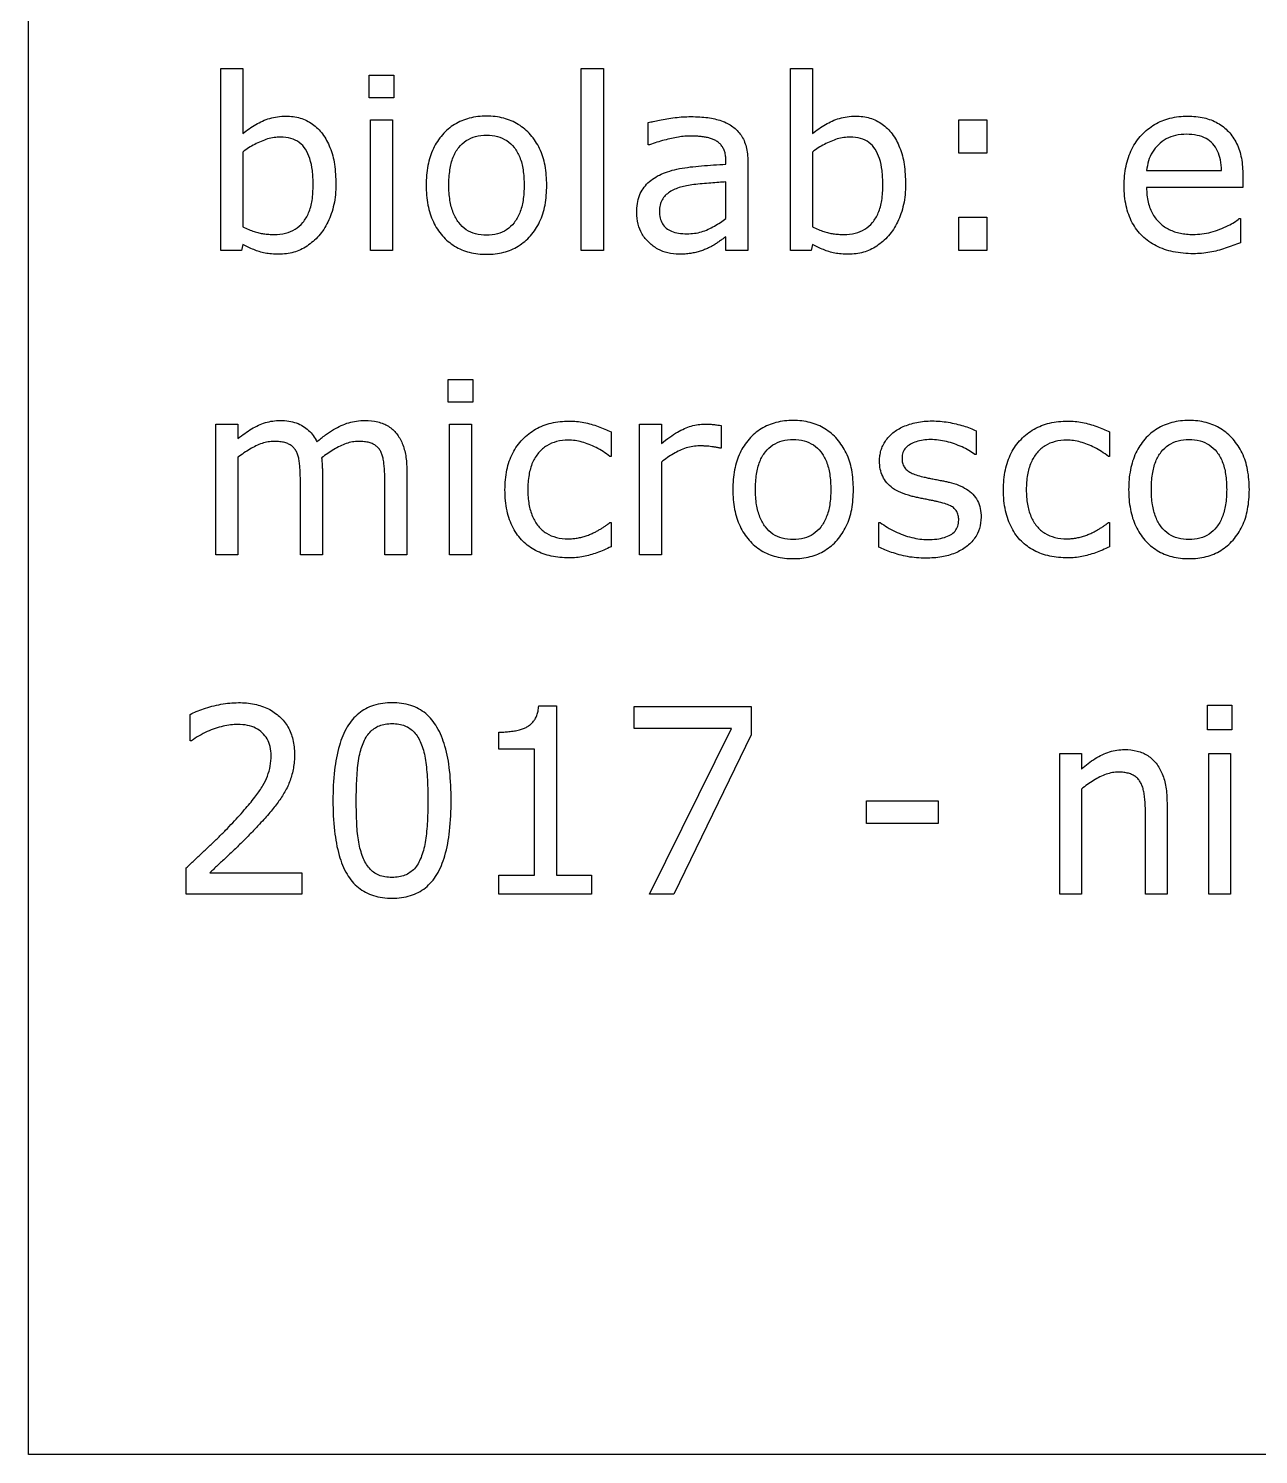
# Model space of a CAD drawing. Extents: x -287 to -95, y -20 to 315.
# Drawn here: x -225.06 to -209.97, y -19.83 to -2.33 of the extents above; entities that cross this region are included whole.
import ezdxf

# ---------------------------------------------------------------- set-up
doc = ezdxf.new("R2010")
doc.units = 0
doc.layers.add('Capa_1', color=7, linetype='CONTINUOUS')

msp = doc.modelspace()

# ---------------------------------------------------------------- linework, layer by layer
at = {"layer": 'Capa_1', "color": 7}
for p, q in [((-225.057222, -19.825992), (-225.057222, 120.174008)), ((-222.698452, -5.052053), (-222.698452, -2.81485)), ((-222.698452, -2.81485), (-222.42835, -2.81485)), ((-222.42835, -2.81485), (-222.42835, -3.614263)), ((-220.879577, -3.177173), (-220.879577, -2.896804)), ((-220.879577, -2.896804), (-220.574994, -2.896804)), ((-220.574994, -2.896804), (-220.574994, -3.177173)), ((-218.276256, -5.052053), (-218.276256, -2.81485)), ((-218.276256, -2.81485), (-218.006155, -2.81485)), ((-218.006155, -2.81485), (-218.006155, -5.052053)), ((-215.71029, -5.052053), (-215.71029, -2.81485)), ((-215.71029, -2.81485), (-215.440189, -2.81485)), ((-215.440189, -2.81485), (-215.440189, -3.614263)), ((-220.574994, -3.177173), (-220.879577, -3.177173)), ((-220.574994, -3.177173), (-220.574994, -3.177173)), ((-220.862336, -5.052053), (-220.862336, -3.44604)), ((-220.862336, -3.44604), (-220.592234, -3.44604)), ((-220.592234, -3.44604), (-220.592234, -5.052053)), ((-217.454459, -3.755184), (-217.454459, -3.480563)), ((-213.645737, -3.855811), (-213.645737, -3.44604)), ((-213.645737, -3.44604), (-213.302363, -3.44604)), ((-213.302363, -3.44604), (-213.302363, -3.855811)), ((-222.428351, -3.841441), (-222.428351, -4.761628)), ((-217.440091, -3.755184), (-217.454459, -3.755184)), ((-215.440189, -3.841441), (-215.440189, -4.761628)), ((-216.501919, -3.990967), (-216.501919, -3.949273)), ((-216.233254, -3.962215), (-216.233254, -5.052062)), ((-213.302363, -3.855811), (-213.645737, -3.855811)), ((-213.302363, -3.855811), (-213.302363, -3.855811)), ((-211.34269, -4.070042), (-210.423195, -4.070042)), ((-210.423195, -4.070042), (-210.423195, -4.070042)), ((-210.160276, -4.130429), (-210.160276, -4.277085)), ((-221.564888, -4.244024), (-221.564888, -4.244024)), ((-221.286165, -4.236825), (-221.286166, -4.236825)), ((-218.977371, -4.249766), (-218.977371, -4.249766)), ((-218.69865, -4.249766), (-218.69865, -4.249766)), ((-216.501919, -4.656661), (-216.501919, -4.209506)), ((-214.576726, -4.244024), (-214.576726, -4.244024)), ((-214.298003, -4.236825), (-214.298004, -4.236825)), ((-210.160277, -4.277085), (-211.34269, -4.277085)), ((-210.160276, -4.277085), (-210.160277, -4.277085)), ((-216.501919, -4.656664), (-216.501919, -4.656661)), ((-213.645737, -5.052053), (-213.645737, -4.642282)), ((-213.645737, -4.642282), (-213.302363, -4.642282)), ((-213.302363, -4.642282), (-213.302363, -5.052053)), ((-210.206252, -4.659535), (-210.191883, -4.659535)), ((-210.191883, -4.659535), (-210.191883, -4.954283)), ((-216.501919, -5.052053), (-216.501919, -4.880956)), ((-222.445591, -5.052053), (-222.698452, -5.052053)), ((-222.428351, -4.977287), (-222.445591, -5.052053)), ((-220.592234, -5.052053), (-220.862336, -5.052053)), ((-220.592234, -5.052053), (-220.592234, -5.052053)), ((-218.006155, -5.052053), (-218.276256, -5.052053)), ((-218.006155, -5.052053), (-218.006155, -5.052053)), ((-216.233254, -5.052053), (-216.501919, -5.052053)), ((-216.233254, -5.052062), (-216.233254, -5.052053)), ((-215.457429, -5.052053), (-215.71029, -5.052053)), ((-215.440189, -4.977287), (-215.457429, -5.052053)), ((-213.302363, -5.052053), (-213.645737, -5.052053)), ((-213.302363, -5.052053), (-213.302363, -5.052053)), ((-219.911001, -6.912164), (-219.911001, -6.631795)), ((-219.911001, -6.631795), (-219.606418, -6.631795)), ((-219.606418, -6.631795), (-219.606418, -6.912164)), ((-219.606418, -6.912164), (-219.911001, -6.912164)), ((-219.606418, -6.912164), (-219.606418, -6.912164)), ((-222.758565, -8.787044), (-222.758565, -7.181031)), ((-222.758565, -7.181031), (-222.488463, -7.181031)), ((-222.488463, -7.181031), (-222.488463, -7.359316)), ((-219.89376, -8.787044), (-219.89376, -7.181031)), ((-219.89376, -7.181031), (-219.623659, -7.181031)), ((-219.623659, -7.181031), (-219.623659, -8.787044)), ((-217.9111, -7.277364), (-217.9111, -7.57786)), ((-217.563416, -8.787033), (-217.563416, -7.18102)), ((-217.563416, -7.18102), (-217.293315, -7.18102)), ((-217.293315, -7.18102), (-217.293315, -7.418255)), ((-216.562029, -7.19827), (-216.562029, -7.475765)), ((-213.434307, -7.262985), (-213.434307, -7.551982)), ((-211.796458, -7.277364), (-211.796458, -7.57786)), ((-216.562028, -7.475779), (-216.576396, -7.475779)), ((-216.562029, -7.475765), (-216.562028, -7.475779)), ((-222.488463, -7.587925), (-222.488463, -8.787044)), ((-217.9111, -7.57786), (-217.925468, -7.57786)), ((-217.293315, -7.646864), (-217.293315, -8.787033)), ((-213.434307, -7.551982), (-213.448675, -7.551982)), ((-211.796458, -7.57786), (-211.810826, -7.57786)), ((-221.722696, -8.787044), (-221.722696, -7.872608)), ((-221.452594, -7.759022), (-221.452594, -8.787044)), ((-220.686825, -8.787044), (-220.686825, -7.872608)), ((-220.416726, -7.744646), (-220.416726, -8.787044)), ((-215.21583, -7.984755), (-215.21583, -7.984755)), ((-214.937108, -7.984755), (-214.937108, -7.984755)), ((-210.359747, -7.984755), (-210.359747, -7.984755)), ((-210.081025, -7.984755), (-210.081025, -7.984755)), ((-217.925468, -8.388772), (-217.9111, -8.388772)), ((-217.9111, -8.388772), (-217.9111, -8.686394)), ((-214.625341, -8.690711), (-214.625341, -8.387338)), ((-214.625341, -8.387338), (-214.610973, -8.387338)), ((-213.371093, -8.324074), (-213.371093, -8.324074)), ((-211.810826, -8.388772), (-211.796458, -8.388772)), ((-211.796458, -8.388772), (-211.796458, -8.686394)), ((-217.9111, -8.686394), (-217.9111, -8.686397)), ((-211.796458, -8.686394), (-211.796458, -8.686397)), ((-222.488463, -8.787044), (-222.758565, -8.787044)), ((-221.452594, -8.787044), (-221.722696, -8.787044)), ((-220.416723, -8.787044), (-220.686825, -8.787044)), ((-220.416726, -8.787044), (-220.416723, -8.787044)), ((-219.623659, -8.787044), (-219.89376, -8.787044)), ((-219.623659, -8.787044), (-219.623659, -8.787044)), ((-217.293315, -8.787033), (-217.563416, -8.787033)), ((-218.799289, -10.639348), (-218.581023, -10.639348)), ((-218.581023, -10.639348), (-218.581023, -12.716352)), ((-217.626285, -10.917931), (-217.626285, -10.647082)), ((-217.626285, -10.647082), (-216.191363, -10.647082)), ((-216.191363, -10.647082), (-216.191363, -10.992219)), ((-210.595306, -10.933405), (-210.595306, -10.631605)), ((-210.595306, -10.631605), (-210.296774, -10.631605)), ((-210.296774, -10.631605), (-210.296774, -10.933405)), ((-223.073077, -11.068054), (-223.073077, -10.74304)), ((-219.287923, -11.171752), (-219.287923, -10.961264)), ((-216.432159, -10.917931), (-217.626285, -10.917931)), ((-217.441815, -12.951598), (-216.432159, -10.917931)), ((-216.191363, -10.992219), (-217.140468, -12.951598)), ((-216.191363, -10.992219), (-216.191363, -10.992219)), ((-210.296774, -10.933405), (-210.595306, -10.933405)), ((-210.296774, -10.933405), (-210.296774, -10.933405)), ((-223.058995, -11.068054), (-223.073077, -11.068054)), ((-218.851391, -11.171752), (-219.287923, -11.171752)), ((-218.851391, -12.716349), (-218.851391, -11.171752)), ((-212.406209, -12.951598), (-212.406209, -11.222826)), ((-212.406209, -11.222826), (-212.141474, -11.222826)), ((-212.141474, -11.222826), (-212.141474, -11.414738)), ((-210.578408, -12.951598), (-210.578408, -11.222826)), ((-210.578408, -11.222826), (-210.313672, -11.222826)), ((-210.313672, -11.222826), (-210.313672, -12.951598)), ((-212.141474, -11.660822), (-212.141474, -12.951598)), ((-219.872313, -11.798566), (-219.872313, -11.798566)), ((-214.777563, -12.083342), (-214.777563, -11.803208)), ((-214.777563, -11.803208), (-213.898866, -11.803208)), ((-213.898866, -11.803208), (-213.898866, -12.083342)), ((-211.090981, -11.829521), (-211.090981, -12.951598)), ((-211.355716, -12.951598), (-211.355716, -11.967265)), ((-213.898866, -12.083342), (-214.777563, -12.083342)), ((-213.898866, -12.083342), (-213.898866, -12.083342)), ((-220.24266, -12.501219), (-220.24266, -12.501219)), ((-223.125179, -12.951598), (-223.125179, -12.628128)), ((-222.833689, -12.686942), (-221.705747, -12.686942)), ((-221.705747, -12.686942), (-221.705747, -12.951598)), ((-219.287923, -12.951598), (-219.287923, -12.716349)), ((-219.287923, -12.716349), (-218.851391, -12.716349)), ((-218.581023, -12.716352), (-218.15294, -12.716352)), ((-218.15294, -12.716352), (-218.15294, -12.951601)), ((-221.705746, -12.951598), (-223.125179, -12.951598)), ((-221.705747, -12.951598), (-221.705746, -12.951598)), ((-218.15294, -12.951598), (-219.287923, -12.951598)), ((-218.15294, -12.951601), (-218.15294, -12.951598)), ((-217.140468, -12.951598), (-217.441815, -12.951598)), ((-212.141474, -12.951598), (-212.406209, -12.951598)), ((-211.09098, -12.951598), (-211.355716, -12.951598)), ((-211.090981, -12.951598), (-211.09098, -12.951598)), ((-210.313672, -12.951598), (-210.578408, -12.951598)), ((-210.313672, -12.951598), (-210.313672, -12.951598)), ((-95.057217, -19.825992), (-225.057222, -19.825992))]:
    msp.add_line(p, q, dxfattribs=at)
for points, knots in [([(-222.42835, -3.614263), (-222.402937, -3.594297), (-222.352568, -3.554725), (-222.271518, -3.50411), (-222.187515, -3.460171), (-222.098057, -3.425398), (-222.000992, -3.40568), (-221.874806, -3.397552), (-221.724565, -3.415302), (-221.566475, -3.491916), (-221.440997, -3.619579), (-221.349073, -3.790007), (-221.294615, -4.001388), (-221.289115, -4.154632), (-221.286165, -4.236825)], [0, 0, 0, 0, 0.096893, 0.192046, 0.286161, 0.381046, 0.478919, 0.581943, 0.759844, 0.926075, 1.09862, 1.288015, 1.500867, 1.747094, 1.747094, 1.747094, 1.747094]), ([(-218.69865, -4.249766), (-218.702319, -4.331397), (-218.70925, -4.485583), (-218.777517, -4.699542), (-218.890743, -4.873746), (-219.043452, -5.004395), (-219.231771, -5.082366), (-219.439088, -5.104038), (-219.646691, -5.082408), (-219.836027, -5.004559), (-219.9892, -4.874062), (-220.101961, -4.699344), (-220.167897, -4.485532), (-220.186257, -4.249762), (-220.167885, -4.014015), (-220.102003, -3.800144), (-219.988961, -3.625475), (-219.836211, -3.494182), (-219.646768, -3.415798), (-219.439088, -3.394), (-219.231693, -3.415839), (-219.043269, -3.494348), (-218.890983, -3.625791), (-218.777475, -3.799947), (-218.709262, -4.013962), (-218.702323, -4.16814), (-218.69865, -4.249766)], [0, 0, 0, 0, 0.24433, 0.461501, 0.664788, 0.860251, 1.055151, 1.266583, 1.479599, 1.675383, 1.87109, 2.073939, 2.290963, 2.535278, 2.779594, 2.996618, 3.199466, 3.39569, 3.59166, 3.804695, 4.016146, 4.211233, 4.407214, 4.6105, 4.827671, 5.072002, 5.072002, 5.072002, 5.072002]), ([(-217.454459, -3.480563), (-217.434327, -3.475457), (-217.389064, -3.463977), (-217.312757, -3.44872), (-217.22387, -3.432166), (-217.127545, -3.417803), (-217.029198, -3.409175), (-216.927877, -3.406243), (-216.826518, -3.409121), (-216.728018, -3.418285), (-216.638706, -3.434311), (-216.557212, -3.456341), (-216.48362, -3.48822), (-216.41825, -3.528664), (-216.361523, -3.577622), (-216.314969, -3.635646), (-216.277894, -3.702562), (-216.251572, -3.77964), (-216.235857, -3.867378), (-216.234152, -3.929502), (-216.233254, -3.962215)], [0, 0, 0, 0, 0.062299, 0.14007, 0.23338, 0.333551, 0.432104, 0.529364, 0.637484, 0.736126, 0.825838, 0.909432, 0.988801, 1.065536, 1.13922, 1.212475, 1.287547, 1.36757, 1.455744, 1.553814, 1.553814, 1.553814, 1.553814]), ([(-215.440189, -3.614263), (-215.414776, -3.594297), (-215.364406, -3.554725), (-215.283356, -3.50411), (-215.199353, -3.460171), (-215.109896, -3.425398), (-215.01283, -3.40568), (-214.886644, -3.397552), (-214.736403, -3.415302), (-214.578313, -3.491916), (-214.452835, -3.619579), (-214.360911, -3.790007), (-214.306453, -4.001388), (-214.300953, -4.154632), (-214.298003, -4.236825)], [0, 0, 0, 0, 0.096893, 0.192046, 0.286161, 0.381046, 0.478919, 0.581943, 0.759844, 0.926075, 1.09862, 1.288015, 1.500867, 1.747094, 1.747094, 1.747094, 1.747094]), ([(-210.191883, -4.954283), (-210.222315, -4.966666), (-210.283103, -4.991401), (-210.376232, -5.023192), (-210.470474, -5.051772), (-210.567276, -5.073865), (-210.667345, -5.086684), (-210.817738, -5.092573), (-211.008773, -5.076483), (-211.224825, -5.00496), (-211.400471, -4.881793), (-211.529157, -4.710561), (-211.603828, -4.496306), (-211.62406, -4.258667), (-211.604055, -4.020501), (-211.532813, -3.804098), (-211.411505, -3.627539), (-211.249761, -3.495496), (-211.052586, -3.416088), (-210.843355, -3.39472), (-210.642954, -3.412788), (-210.468296, -3.476197), (-210.329283, -3.586287), (-210.22892, -3.73618), (-210.169364, -3.922851), (-210.163437, -4.058235), (-210.160276, -4.130429)], [0, 0, 0, 0, 0.098546, 0.196846, 0.295092, 0.393893, 0.494342, 0.597238, 0.845193, 1.065119, 1.272196, 1.478799, 1.697105, 1.943749, 2.189487, 2.409841, 2.619261, 2.823508, 3.027364, 3.24757, 3.448542, 3.626804, 3.796884, 3.97138, 4.16051, 4.376594, 4.376594, 4.376594, 4.376594]), ([(-221.564888, -4.244024), (-221.566519, -4.185117), (-221.569525, -4.076615), (-221.600233, -3.928546), (-221.651809, -3.808878), (-221.731373, -3.718851), (-221.841218, -3.667457), (-221.949196, -3.65583), (-222.045591, -3.662801), (-222.125867, -3.680355), (-222.20522, -3.709689), (-222.28323, -3.746377), (-222.358499, -3.789846), (-222.405029, -3.824215), (-222.428351, -3.841441)], [0, 0, 0, 0, 0.176525, 0.325142, 0.450929, 0.56362, 0.677152, 0.806094, 0.885163, 0.966512, 1.051651, 1.13843, 1.224937, 1.311862, 1.311862, 1.311862, 1.311862]), ([(-218.977371, -4.249766), (-218.979488, -4.186159), (-218.983376, -4.069287), (-219.022663, -3.910183), (-219.091553, -3.785627), (-219.187274, -3.696466), (-219.306498, -3.643797), (-219.439087, -3.629487), (-219.571963, -3.643754), (-219.692198, -3.696286), (-219.788472, -3.785328), (-219.856576, -3.910393), (-219.894426, -4.069323), (-219.904882, -4.248109), (-219.894267, -4.426541), (-219.855272, -4.58379), (-219.787177, -4.709387), (-219.691346, -4.800368), (-219.571468, -4.854091), (-219.439091, -4.8687), (-219.307082, -4.854143), (-219.188297, -4.800863), (-219.092769, -4.710576), (-219.023791, -4.585654), (-218.983528, -4.427681), (-218.979533, -4.31222), (-218.977371, -4.249766)], [0, 0, 0, 0, 0.190592, 0.350194, 0.486775, 0.61177, 0.735684, 0.870842, 1.007583, 1.132372, 1.257602, 1.393788, 1.553268, 1.743849, 1.929501, 2.087712, 2.226097, 2.352297, 2.477043, 2.613033, 2.747419, 2.871094, 2.996515, 3.134879, 3.293677, 3.480774, 3.480774, 3.480774, 3.480774]), ([(-216.501919, -3.949273), (-216.502547, -3.929942), (-216.503739, -3.893271), (-216.51465, -3.841594), (-216.533335, -3.79711), (-216.557947, -3.758705), (-216.589225, -3.726477), (-216.626368, -3.700886), (-216.66832, -3.680988), (-216.714719, -3.666144), (-216.765657, -3.656615), (-216.819687, -3.650581), (-216.875776, -3.646755), (-216.938272, -3.645205), (-217.008583, -3.648246), (-217.087789, -3.658088), (-217.171636, -3.674416), (-217.259402, -3.695202), (-217.349601, -3.722042), (-217.409552, -3.743999), (-217.440091, -3.755184)], [0, 0, 0, 0, 0.057948, 0.10993, 0.157397, 0.201964, 0.246009, 0.29119, 0.336535, 0.384851, 0.436916, 0.491725, 0.547887, 0.605529, 0.67919, 0.758788, 0.844733, 0.93534, 1.029289, 1.126842, 1.126842, 1.126842, 1.126842]), ([(-214.576726, -4.244024), (-214.578357, -4.185117), (-214.581363, -4.076615), (-214.612072, -3.928546), (-214.663647, -3.808878), (-214.743212, -3.718851), (-214.853056, -3.667457), (-214.961034, -3.65583), (-215.05743, -3.662801), (-215.137705, -3.680355), (-215.217059, -3.709689), (-215.295069, -3.746377), (-215.370337, -3.789846), (-215.416868, -3.824215), (-215.440189, -3.841441)], [0, 0, 0, 0, 0.176525, 0.325142, 0.450929, 0.56362, 0.677152, 0.806095, 0.885164, 0.966512, 1.051652, 1.13843, 1.224937, 1.311862, 1.311862, 1.311862, 1.311862]), ([(-210.423195, -4.070042), (-210.425379, -4.026032), (-210.429477, -3.94345), (-210.465852, -3.829737), (-210.52623, -3.737396), (-210.612883, -3.669091), (-210.725127, -3.631005), (-210.852529, -3.620473), (-210.983175, -3.632209), (-211.10344, -3.675244), (-211.200917, -3.748171), (-211.274068, -3.841744), (-211.325066, -3.950644), (-211.336725, -4.029629), (-211.34269, -4.070042)], [0, 0, 0, 0, 0.131764, 0.247243, 0.353601, 0.458219, 0.571851, 0.703866, 0.839505, 0.96255, 1.081959, 1.199512, 1.315952, 1.437949, 1.437949, 1.437949, 1.437949]), ([(-216.501919, -4.880956), (-216.510869, -4.887119), (-216.530766, -4.900818), (-216.563339, -4.923817), (-216.599721, -4.950363), (-216.638524, -4.976764), (-216.677811, -4.999974), (-216.719893, -5.020384), (-216.765372, -5.040894), (-216.817345, -5.058878), (-216.873975, -5.074582), (-216.936097, -5.087884), (-217.004918, -5.094989), (-217.098966, -5.098679), (-217.214576, -5.087232), (-217.34166, -5.037524), (-217.44958, -4.956913), (-217.535016, -4.85222), (-217.587014, -4.724673), (-217.600291, -4.595), (-217.591829, -4.47606), (-217.566828, -4.375374), (-217.522271, -4.289563), (-217.46035, -4.218339), (-217.384244, -4.158115), (-217.293128, -4.109535), (-217.18818, -4.071824), (-217.070194, -4.04267), (-216.940089, -4.024015), (-216.800559, -4.010903), (-216.653523, -3.999104), (-216.553176, -3.993718), (-216.501919, -3.990967)], [0, 0, 0, 0, 0.0326, 0.072471, 0.119616, 0.16771, 0.213222, 0.256349, 0.307964, 0.362798, 0.421129, 0.484217, 0.553128, 0.62836, 0.766572, 0.898206, 1.032465, 1.166529, 1.298682, 1.439469, 1.553699, 1.655295, 1.748459, 1.84089, 1.936353, 2.038088, 2.149213, 2.270131, 2.402073, 2.543094, 2.690567, 2.844555, 2.844555, 2.844555, 2.844555]), ([(-221.286166, -4.236825), (-221.287323, -4.280136), (-221.289568, -4.364227), (-221.308907, -4.485923), (-221.341017, -4.597785), (-221.382554, -4.699745), (-221.433398, -4.790806), (-221.494131, -4.871088), (-221.56369, -4.939362), (-221.638804, -4.997155), (-221.718642, -5.042678), (-221.804152, -5.073992), (-221.894667, -5.092831), (-221.986086, -5.098153), (-222.073645, -5.094354), (-222.153692, -5.08393), (-222.226743, -5.064749), (-222.295554, -5.040466), (-222.362874, -5.011854), (-222.406369, -4.988892), (-222.428351, -4.977287)], [0, 0, 0, 0, 0.129878, 0.252162, 0.368458, 0.478335, 0.581753, 0.680457, 0.779263, 0.873253, 0.964115, 1.053825, 1.14531, 1.240496, 1.327734, 1.407993, 1.48214, 1.553836, 1.626789, 1.701335, 1.701335, 1.701335, 1.701335]), ([(-222.428351, -4.761628), (-222.404141, -4.772223), (-222.358598, -4.792156), (-222.292905, -4.816242), (-222.232309, -4.834392), (-222.172347, -4.84575), (-222.109391, -4.852241), (-222.019396, -4.855475), (-221.90744, -4.844828), (-221.784805, -4.794516), (-221.684505, -4.708667), (-221.612303, -4.585148), (-221.57112, -4.425581), (-221.567087, -4.308082), (-221.564888, -4.244024)], [0, 0, 0, 0, 0.079263, 0.149112, 0.20979, 0.268806, 0.3319, 0.399463, 0.53898, 0.665646, 0.790907, 0.928006, 1.088106, 1.280018, 1.280018, 1.280018, 1.280018]), ([(-216.501919, -4.209506), (-216.53103, -4.211307), (-216.592573, -4.215115), (-216.689781, -4.222501), (-216.792455, -4.230598), (-216.892219, -4.240616), (-216.980526, -4.254261), (-217.059129, -4.271484), (-217.129654, -4.296386), (-217.193378, -4.331158), (-217.247297, -4.373803), (-217.289673, -4.427167), (-217.313609, -4.493984), (-217.320419, -4.570511), (-217.31309, -4.649467), (-217.285115, -4.722606), (-217.236365, -4.780389), (-217.166812, -4.81929), (-217.079477, -4.841147), (-216.984395, -4.847031), (-216.889209, -4.841257), (-216.801493, -4.823123), (-216.719603, -4.792132), (-216.643608, -4.751374), (-216.570274, -4.707251), (-216.524655, -4.67349), (-216.501919, -4.656664)], [0, 0, 0, 0, 0.087499, 0.184982, 0.292457, 0.396485, 0.485693, 0.560395, 0.637609, 0.70921, 0.777217, 0.842703, 0.910794, 0.986779, 1.071795, 1.146634, 1.218124, 1.293839, 1.381671, 1.486194, 1.578503, 1.667077, 1.753815, 1.84015, 1.925505, 2.010314, 2.010314, 2.010314, 2.010314]), ([(-214.298004, -4.236825), (-214.299161, -4.280136), (-214.301406, -4.364227), (-214.320745, -4.485923), (-214.352855, -4.597785), (-214.394392, -4.699745), (-214.445236, -4.790806), (-214.505969, -4.871088), (-214.575528, -4.939362), (-214.650642, -4.997155), (-214.73048, -5.042678), (-214.81599, -5.073992), (-214.906505, -5.092831), (-214.997924, -5.098153), (-215.085484, -5.094354), (-215.165531, -5.08393), (-215.238581, -5.064749), (-215.307392, -5.040466), (-215.374712, -5.011854), (-215.418207, -4.988892), (-215.440189, -4.977287)], [0, 0, 0, 0, 0.129878, 0.252162, 0.368458, 0.478335, 0.581753, 0.680457, 0.779263, 0.873253, 0.964115, 1.053825, 1.14531, 1.240496, 1.327734, 1.407993, 1.48214, 1.553836, 1.626789, 1.701335, 1.701335, 1.701335, 1.701335]), ([(-215.440189, -4.761628), (-215.41598, -4.772223), (-215.370436, -4.792156), (-215.304743, -4.816242), (-215.244147, -4.834392), (-215.184185, -4.84575), (-215.121229, -4.852241), (-215.031235, -4.855475), (-214.919278, -4.844828), (-214.796643, -4.794516), (-214.696343, -4.708667), (-214.624141, -4.585148), (-214.582958, -4.425581), (-214.578925, -4.308082), (-214.576726, -4.244024)], [0, 0, 0, 0, 0.079263, 0.149112, 0.20979, 0.268806, 0.3319, 0.399463, 0.53898, 0.665646, 0.790907, 0.928006, 1.088106, 1.280018, 1.280018, 1.280018, 1.280018]), ([(-211.34269, -4.277085), (-211.341821, -4.308673), (-211.340149, -4.369458), (-211.32516, -4.456505), (-211.300697, -4.534899), (-211.266903, -4.604171), (-211.22607, -4.664995), (-211.177767, -4.716194), (-211.12396, -4.759286), (-211.064384, -4.794029), (-210.998725, -4.820992), (-210.927474, -4.839838), (-210.851355, -4.851266), (-210.762527, -4.855354), (-210.661928, -4.848733), (-210.551415, -4.826848), (-210.444534, -4.79133), (-210.34844, -4.748864), (-210.267619, -4.707506), (-210.225092, -4.674262), (-210.206252, -4.659535)], [0, 0, 0, 0, 0.094704, 0.182239, 0.264032, 0.340256, 0.412686, 0.482961, 0.550567, 0.618835, 0.689131, 0.762864, 0.8394, 0.919629, 1.029214, 1.140984, 1.256697, 1.366233, 1.456258, 1.52786, 1.52786, 1.52786, 1.52786]), ([(-222.488463, -7.359316), (-222.460777, -7.33721), (-222.407016, -7.294286), (-222.322733, -7.239694), (-222.238683, -7.19392), (-222.151795, -7.160455), (-222.061217, -7.14066), (-221.964851, -7.134228), (-221.867237, -7.14094), (-221.773004, -7.163513), (-221.690323, -7.202546), (-221.619606, -7.254866), (-221.560564, -7.319604), (-221.533699, -7.370814), (-221.52012, -7.396699)], [0, 0, 0, 0, 0.106227, 0.206271, 0.300837, 0.392902, 0.484587, 0.577885, 0.681771, 0.777019, 0.866864, 0.954082, 1.039586, 1.126976, 1.126976, 1.126976, 1.126976]), ([(-221.52012, -7.396699), (-221.485241, -7.368306), (-221.41944, -7.31474), (-221.319572, -7.24801), (-221.224317, -7.197274), (-221.12985, -7.161526), (-221.032485, -7.140827), (-220.912194, -7.133123), (-220.7773, -7.145728), (-220.639449, -7.199385), (-220.536061, -7.294842), (-220.465354, -7.42057), (-220.42319, -7.574012), (-220.418979, -7.685191), (-220.416726, -7.744646)], [0, 0, 0, 0, 0.134869, 0.254438, 0.359704, 0.458009, 0.556449, 0.657094, 0.818839, 0.959284, 1.092579, 1.232155, 1.38705, 1.565093, 1.565093, 1.565093, 1.565093]), ([(-217.9111, -8.686397), (-217.940493, -8.700031), (-217.997728, -8.726581), (-218.083647, -8.760021), (-218.16711, -8.787895), (-218.250833, -8.808626), (-218.337013, -8.820457), (-218.433276, -8.824504), (-218.536617, -8.819527), (-218.643595, -8.802823), (-218.744179, -8.775359), (-218.836778, -8.734975), (-218.920679, -8.682813), (-218.995113, -8.618603), (-219.060512, -8.542958), (-219.114799, -8.454461), (-219.158493, -8.354255), (-219.190348, -8.242014), (-219.20898, -8.117891), (-219.216419, -7.949653), (-219.199824, -7.749462), (-219.128153, -7.535106), (-219.005413, -7.361928), (-218.841683, -7.234153), (-218.642995, -7.157816), (-218.46912, -7.140373), (-218.334164, -7.146481), (-218.243667, -7.159409), (-218.15518, -7.181402), (-218.069689, -7.209161), (-217.987898, -7.240372), (-217.936379, -7.265188), (-217.9111, -7.277364)], [0, 0, 0, 0, 0.097183, 0.189238, 0.276426, 0.361028, 0.447585, 0.53691, 0.649751, 0.757383, 0.861151, 0.961673, 1.059363, 1.156409, 1.255493, 1.358143, 1.466647, 1.582483, 1.707134, 1.842277, 2.087235, 2.30548, 2.512088, 2.71485, 2.919593, 3.142245, 3.233658, 3.324617, 3.415957, 3.506834, 3.594177, 3.678322, 3.678322, 3.678322, 3.678322]), ([(-214.937108, -7.984755), (-214.940777, -8.066385), (-214.947708, -8.220572), (-215.015975, -8.434531), (-215.129203, -8.608734), (-215.28191, -8.739384), (-215.470229, -8.817357), (-215.677546, -8.839029), (-215.885149, -8.817398), (-216.074486, -8.739548), (-216.227657, -8.60905), (-216.34042, -8.434334), (-216.406356, -8.220521), (-216.424716, -7.984751), (-216.406344, -7.749004), (-216.340461, -7.535134), (-216.227419, -7.360466), (-216.07467, -7.229173), (-215.885227, -7.150789), (-215.677546, -7.128991), (-215.470151, -7.150831), (-215.281727, -7.229339), (-215.129441, -7.360782), (-215.015934, -7.534937), (-214.94772, -7.748951), (-214.940781, -7.903129), (-214.937108, -7.984755)], [0, 0, 0, 0, 0.244331, 0.461502, 0.664788, 0.860252, 1.055153, 1.266585, 1.479601, 1.675385, 1.871093, 2.073941, 2.290965, 2.535281, 2.779596, 2.996619, 3.199467, 3.395691, 3.59166, 3.804696, 4.016147, 4.211234, 4.407215, 4.6105, 4.827671, 5.072, 5.072, 5.072, 5.072]), ([(-214.610973, -8.387338), (-214.581899, -8.407947), (-214.523484, -8.449356), (-214.427756, -8.50023), (-214.327898, -8.542784), (-214.225845, -8.573636), (-214.125174, -8.592967), (-214.021936, -8.599263), (-213.920942, -8.593855), (-213.826523, -8.575576), (-213.748742, -8.544669), (-213.688605, -8.498111), (-213.652926, -8.432775), (-213.644628, -8.364349), (-213.650146, -8.302347), (-213.66828, -8.25202), (-213.701613, -8.210533), (-213.753911, -8.17925), (-213.824977, -8.152443), (-213.89424, -8.134861), (-213.956192, -8.121675), (-214.006482, -8.111601), (-214.062629, -8.101237), (-214.120667, -8.089874), (-214.176712, -8.077381), (-214.256292, -8.05782), (-214.352543, -8.026616), (-214.455592, -7.972607), (-214.532919, -7.904656), (-214.582761, -7.822601), (-214.612445, -7.731049), (-214.620221, -7.644299), (-214.615343, -7.567847), (-214.601696, -7.504905), (-214.579449, -7.444416), (-214.546537, -7.387758), (-214.504313, -7.335065), (-214.453449, -7.287286), (-214.394105, -7.244588), (-214.325254, -7.209232), (-214.247279, -7.18046), (-214.161272, -7.158081), (-214.067791, -7.144964), (-213.971266, -7.140824), (-213.873567, -7.144948), (-213.776489, -7.156896), (-213.680798, -7.177162), (-213.589752, -7.201029), (-213.507212, -7.228549), (-213.457694, -7.251939), (-213.434307, -7.262985)], [0, 0, 0, 0, 0.106818, 0.214619, 0.324449, 0.432023, 0.533844, 0.631261, 0.741594, 0.836458, 0.918594, 0.990769, 1.059838, 1.135748, 1.194216, 1.245482, 1.29387, 1.350646, 1.425889, 1.521381, 1.564652, 1.615934, 1.675235, 1.735941, 1.793341, 1.847471, 1.981812, 2.095844, 2.194315, 2.286501, 2.380309, 2.480789, 2.545803, 2.609534, 2.673325, 2.738366, 2.805185, 2.875224, 2.947096, 3.023793, 3.106645, 3.196011, 3.289882, 3.389275, 3.485458, 3.582936, 3.682339, 3.778644, 3.865281, 3.942817, 3.942817, 3.942817, 3.942817]), ([(-211.796458, -8.686397), (-211.825851, -8.700031), (-211.883086, -8.726581), (-211.969006, -8.760021), (-212.052469, -8.787895), (-212.136191, -8.808626), (-212.222372, -8.820457), (-212.318634, -8.824504), (-212.421975, -8.819527), (-212.528954, -8.802823), (-212.629538, -8.775359), (-212.722137, -8.734975), (-212.806038, -8.682813), (-212.880472, -8.618603), (-212.94587, -8.542958), (-213.000158, -8.454461), (-213.043852, -8.354255), (-213.075707, -8.242014), (-213.094338, -8.117891), (-213.101778, -7.949653), (-213.085182, -7.749462), (-213.013512, -7.535106), (-212.890772, -7.361928), (-212.727042, -7.234153), (-212.528353, -7.157816), (-212.354479, -7.140373), (-212.219523, -7.146482), (-212.129025, -7.159409), (-212.040539, -7.181402), (-211.955048, -7.209161), (-211.873257, -7.240372), (-211.821738, -7.265188), (-211.796458, -7.277364)], [0, 0, 0, 0, 0.097183, 0.189238, 0.276426, 0.361028, 0.447585, 0.53691, 0.649751, 0.757383, 0.861151, 0.961674, 1.059363, 1.156409, 1.255493, 1.358143, 1.466647, 1.582483, 1.707134, 1.842277, 2.087235, 2.30548, 2.512088, 2.71485, 2.919593, 3.142245, 3.233658, 3.324617, 3.415956, 3.506834, 3.594177, 3.678322, 3.678322, 3.678322, 3.678322]), ([(-210.081025, -7.984755), (-210.084695, -8.066385), (-210.091625, -8.220572), (-210.159893, -8.434531), (-210.27312, -8.608734), (-210.425827, -8.739384), (-210.614146, -8.817357), (-210.821464, -8.839029), (-211.029067, -8.817398), (-211.218403, -8.739548), (-211.371574, -8.60905), (-211.484337, -8.434334), (-211.550273, -8.220521), (-211.568633, -7.984751), (-211.550261, -7.749004), (-211.484378, -7.535134), (-211.371336, -7.360466), (-211.218587, -7.229173), (-211.029144, -7.150789), (-210.821464, -7.128991), (-210.614069, -7.150831), (-210.425645, -7.229339), (-210.273359, -7.360782), (-210.159851, -7.534937), (-210.091638, -7.748951), (-210.084699, -7.903129), (-210.081025, -7.984755)], [0, 0, 0, 0, 0.244331, 0.461502, 0.664788, 0.860252, 1.055153, 1.266584, 1.479601, 1.675385, 1.871093, 2.073941, 2.290965, 2.535281, 2.779596, 2.996619, 3.199467, 3.395691, 3.59166, 3.804696, 4.016146, 4.211234, 4.407214, 4.6105, 4.82767, 5.072, 5.072, 5.072, 5.072]), ([(-217.293315, -7.418255), (-217.25938, -7.391794), (-217.195923, -7.342313), (-217.101457, -7.280823), (-217.013553, -7.23497), (-216.928797, -7.203622), (-216.844184, -7.184977), (-216.772964, -7.180363), (-216.719103, -7.181359), (-216.685045, -7.182367), (-216.657103, -7.185313), (-216.629878, -7.188181), (-216.598279, -7.192633), (-216.5749, -7.196268), (-216.562029, -7.19827)], [0, 0, 0, 0, 0.129052, 0.241326, 0.337652, 0.425887, 0.511652, 0.596635, 0.63926, 0.673292, 0.698788, 0.723521, 0.755421, 0.794501, 0.794501, 0.794501, 0.794501]), ([(-221.722696, -7.872608), (-221.722905, -7.849387), (-221.723315, -7.803772), (-221.726713, -7.736623), (-221.732279, -7.672732), (-221.73929, -7.613697), (-221.752036, -7.561921), (-221.769994, -7.516994), (-221.795276, -7.479104), (-221.82755, -7.447653), (-221.867374, -7.423181), (-221.91639, -7.405307), (-221.976657, -7.395771), (-222.045361, -7.392303), (-222.119513, -7.397906), (-222.194582, -7.416683), (-222.268885, -7.447587), (-222.342325, -7.488149), (-222.41642, -7.534456), (-222.464114, -7.569854), (-222.488463, -7.587925)], [0, 0, 0, 0, 0.069662, 0.136842, 0.201626, 0.262084, 0.31497, 0.361159, 0.406519, 0.450563, 0.495311, 0.545725, 0.606038, 0.677641, 0.7518, 0.828232, 0.908724, 0.992519, 1.079699, 1.170634, 1.170634, 1.170634, 1.170634]), ([(-220.686825, -7.872608), (-220.687036, -7.849866), (-220.687452, -7.80489), (-220.690887, -7.738224), (-220.696375, -7.674328), (-220.703422, -7.615138), (-220.716158, -7.563356), (-220.734154, -7.518402), (-220.75947, -7.480344), (-220.791742, -7.44854), (-220.831248, -7.423028), (-220.880559, -7.405375), (-220.940771, -7.395749), (-221.010087, -7.392268), (-221.085363, -7.398123), (-221.162008, -7.41779), (-221.237377, -7.450819), (-221.312789, -7.492047), (-221.388764, -7.539909), (-221.437669, -7.576449), (-221.462649, -7.595113)], [0, 0, 0, 0, 0.068224, 0.134926, 0.200185, 0.260644, 0.31353, 0.359718, 0.405213, 0.449592, 0.494768, 0.545181, 0.605494, 0.677097, 0.753033, 0.83109, 0.913226, 0.999238, 1.088805, 1.182323, 1.182323, 1.182323, 1.182323]), ([(-217.925468, -7.57786), (-217.952869, -7.557548), (-218.006666, -7.517669), (-218.092509, -7.468278), (-218.179215, -7.428852), (-218.265878, -7.399617), (-218.351799, -7.381979), (-218.456671, -7.374841), (-218.577254, -7.387723), (-218.704415, -7.441008), (-218.807552, -7.530709), (-218.882672, -7.654777), (-218.925028, -7.810933), (-218.936641, -7.984682), (-218.92515, -8.157811), (-218.883215, -8.311486), (-218.810786, -8.435883), (-218.707874, -8.526112), (-218.579461, -8.579133), (-218.467378, -8.590655), (-218.381615, -8.587009), (-218.325859, -8.579731), (-218.270313, -8.567753), (-218.216362, -8.55212), (-218.165389, -8.533549), (-218.120179, -8.512611), (-218.079741, -8.490874), (-218.042848, -8.469788), (-218.007862, -8.448533), (-217.97666, -8.426882), (-217.949204, -8.407425), (-217.932928, -8.394634), (-217.925468, -8.388772)], [0, 0, 0, 0, 0.102257, 0.200763, 0.29644, 0.387615, 0.474589, 0.558753, 0.702347, 0.834102, 0.965998, 1.105573, 1.26284, 1.446666, 1.626008, 1.781165, 1.920454, 2.051627, 2.184265, 2.330711, 2.385678, 2.441694, 2.499149, 2.555989, 2.610085, 2.661736, 2.705304, 2.747783, 2.789216, 2.828056, 2.86169, 2.890149, 2.890149, 2.890149, 2.890149]), ([(-216.576396, -7.475779), (-216.589675, -7.472788), (-216.61591, -7.466879), (-216.655227, -7.460136), (-216.694539, -7.455567), (-216.735466, -7.451088), (-216.780067, -7.449015), (-216.838899, -7.447626), (-216.910501, -7.452475), (-216.991951, -7.471447), (-217.070406, -7.503556), (-217.146942, -7.543988), (-217.222107, -7.591354), (-217.26935, -7.628182), (-217.293315, -7.646864)], [0, 0, 0, 0, 0.04083, 0.080669, 0.119597, 0.159547, 0.204149, 0.253483, 0.33609, 0.418688, 0.503181, 0.589663, 0.678165, 0.769278, 0.769278, 0.769278, 0.769278]), ([(-215.21583, -7.984755), (-215.217946, -7.921148), (-215.221835, -7.804276), (-215.261122, -7.645173), (-215.330012, -7.520618), (-215.425732, -7.431457), (-215.544956, -7.378788), (-215.677546, -7.364478), (-215.810421, -7.378745), (-215.930656, -7.431277), (-216.02693, -7.520319), (-216.095034, -7.645383), (-216.132884, -7.804313), (-216.143341, -7.983098), (-216.132725, -8.16153), (-216.09373, -8.318779), (-216.025637, -8.444378), (-215.929804, -8.535358), (-215.809926, -8.589079), (-215.67755, -8.603688), (-215.54554, -8.589132), (-215.426755, -8.535852), (-215.331227, -8.445565), (-215.262249, -8.320644), (-215.221986, -8.16267), (-215.217991, -8.047209), (-215.21583, -7.984755)], [0, 0, 0, 0, 0.19059, 0.350191, 0.486772, 0.611767, 0.735681, 0.870839, 1.007581, 1.132369, 1.257599, 1.393785, 1.553265, 1.743844, 1.929496, 2.087708, 2.226095, 2.352293, 2.477039, 2.613029, 2.747415, 2.87109, 2.996511, 3.134873, 3.293672, 3.48077, 3.48077, 3.48077, 3.48077]), ([(-213.448675, -7.551982), (-213.472972, -7.53539), (-213.523181, -7.501104), (-213.607941, -7.459047), (-213.700139, -7.422639), (-213.796327, -7.392865), (-213.893727, -7.37493), (-213.98967, -7.368857), (-214.081435, -7.374459), (-214.166164, -7.393385), (-214.239099, -7.424489), (-214.298957, -7.467174), (-214.335914, -7.527775), (-214.344875, -7.593843), (-214.33859, -7.655437), (-214.317977, -7.708251), (-214.280611, -7.749438), (-214.228951, -7.781099), (-214.162833, -7.807895), (-214.095622, -7.826119), (-214.032212, -7.839872), (-213.976666, -7.851436), (-213.918715, -7.862555), (-213.861998, -7.873112), (-213.810274, -7.883693), (-213.738684, -7.899219), (-213.650089, -7.92498), (-213.551257, -7.974577), (-213.470535, -8.038314), (-213.411896, -8.119551), (-213.376637, -8.217221), (-213.372999, -8.287346), (-213.371093, -8.324074)], [0, 0, 0, 0, 0.088177, 0.182215, 0.283044, 0.385418, 0.483768, 0.579412, 0.673176, 0.758682, 0.838471, 0.90998, 0.975558, 1.045024, 1.106118, 1.160047, 1.211984, 1.269824, 1.340452, 1.425404, 1.478389, 1.53512, 1.595608, 1.655408, 1.708194, 1.753976, 1.875223, 1.983828, 2.083833, 2.180731, 2.280631, 2.390489, 2.390489, 2.390489, 2.390489]), ([(-211.810826, -7.57786), (-211.838227, -7.557548), (-211.892025, -7.517669), (-211.977868, -7.468278), (-212.064574, -7.428852), (-212.151237, -7.399617), (-212.237157, -7.381979), (-212.34203, -7.374841), (-212.462613, -7.387723), (-212.589773, -7.441008), (-212.692911, -7.530709), (-212.768031, -7.654777), (-212.810386, -7.810933), (-212.822, -7.984682), (-212.810509, -8.157811), (-212.768574, -8.311486), (-212.696144, -8.435883), (-212.593233, -8.526113), (-212.464819, -8.579133), (-212.352737, -8.590655), (-212.266973, -8.587009), (-212.211217, -8.579731), (-212.155671, -8.567753), (-212.101721, -8.55212), (-212.050748, -8.533549), (-212.005538, -8.512611), (-211.965099, -8.490874), (-211.928207, -8.469788), (-211.893221, -8.448533), (-211.862019, -8.426882), (-211.834563, -8.407425), (-211.818286, -8.394634), (-211.810826, -8.388772)], [0, 0, 0, 0, 0.102257, 0.200763, 0.29644, 0.387615, 0.474589, 0.558753, 0.702347, 0.834102, 0.965998, 1.105573, 1.26284, 1.446666, 1.626008, 1.781165, 1.920454, 2.051627, 2.184264, 2.330711, 2.385678, 2.441694, 2.499149, 2.555989, 2.610085, 2.661736, 2.705304, 2.747783, 2.789216, 2.828056, 2.86169, 2.890149, 2.890149, 2.890149, 2.890149]), ([(-210.359747, -7.984755), (-210.361863, -7.921148), (-210.365752, -7.804276), (-210.405039, -7.645173), (-210.473929, -7.520618), (-210.56965, -7.431457), (-210.688873, -7.378788), (-210.821463, -7.364478), (-210.954339, -7.378745), (-211.074573, -7.431277), (-211.170847, -7.520319), (-211.238951, -7.645383), (-211.276801, -7.804313), (-211.287258, -7.983098), (-211.276642, -8.16153), (-211.237647, -8.318779), (-211.169554, -8.444378), (-211.073721, -8.535358), (-210.953844, -8.589079), (-210.821467, -8.603688), (-210.689458, -8.589132), (-210.570673, -8.535852), (-210.475145, -8.445565), (-210.406166, -8.320644), (-210.365904, -8.16267), (-210.361908, -8.047209), (-210.359747, -7.984755)], [0, 0, 0, 0, 0.19059, 0.350191, 0.486772, 0.611767, 0.735681, 0.870839, 1.007581, 1.132369, 1.257599, 1.393785, 1.553264, 1.743843, 1.929495, 2.087707, 2.226094, 2.352293, 2.477038, 2.613028, 2.747415, 2.87109, 2.99651, 3.134873, 3.293671, 3.48077, 3.48077, 3.48077, 3.48077]), ([(-221.462649, -7.595113), (-221.461706, -7.602884), (-221.459718, -7.619256), (-221.457396, -7.645151), (-221.455383, -7.672846), (-221.453765, -7.701497), (-221.452781, -7.730259), (-221.452656, -7.749436), (-221.452594, -7.759022)], [0, 0, 0, 0, 0.023482, 0.049473, 0.077987, 0.106785, 0.135556, 0.164314, 0.164314, 0.164314, 0.164314]), ([(-213.371093, -8.324074), (-213.374697, -8.3708), (-213.381788, -8.462727), (-213.448502, -8.589387), (-213.552769, -8.692682), (-213.691174, -8.771771), (-213.861276, -8.817466), (-214.022629, -8.828429), (-214.163053, -8.822982), (-214.272738, -8.809325), (-214.374852, -8.786371), (-214.467364, -8.756129), (-214.550712, -8.7258), (-214.601383, -8.701975), (-214.625341, -8.690711)], [0, 0, 0, 0, 0.139351, 0.274147, 0.418464, 0.574977, 0.746745, 0.942286, 1.057954, 1.168025, 1.273408, 1.371359, 1.459873, 1.539257, 1.539257, 1.539257, 1.539257]), ([(-223.073077, -10.74304), (-223.048607, -10.73089), (-222.995854, -10.704698), (-222.906383, -10.672738), (-222.805569, -10.642327), (-222.698159, -10.617748), (-222.589788, -10.602556), (-222.451499, -10.596029), (-222.289613, -10.609477), (-222.114519, -10.666263), (-221.973255, -10.763987), (-221.867827, -10.894572), (-221.805678, -11.055971), (-221.791902, -11.201499), (-221.796674, -11.31848), (-221.806791, -11.400882), (-221.824213, -11.479203), (-221.847313, -11.554244), (-221.876982, -11.626278), (-221.912853, -11.69423), (-221.952748, -11.75935), (-221.995942, -11.822418), (-222.044358, -11.885089), (-222.097498, -11.950184), (-222.157226, -12.018751), (-222.233405, -12.101608), (-222.323716, -12.197215), (-222.427498, -12.302456), (-222.532451, -12.404694), (-222.636837, -12.502388), (-222.736706, -12.596399), (-222.801907, -12.65727), (-222.833689, -12.686942)], [0, 0, 0, 0, 0.0819, 0.17656, 0.284515, 0.397757, 0.506748, 0.612322, 0.812724, 0.990699, 1.158102, 1.320868, 1.486752, 1.669312, 1.755192, 1.837868, 1.917983, 1.995587, 2.073155, 2.151316, 2.225842, 2.302172, 2.380514, 2.46335, 2.554243, 2.653263, 2.800999, 2.948773, 3.096645, 3.24052, 3.377677, 3.508116, 3.508116, 3.508116, 3.508116]), ([(-219.872313, -11.798566), (-219.875299, -11.924553), (-219.880735, -12.153818), (-219.936761, -12.462951), (-220.032188, -12.705168), (-220.178265, -12.880653), (-220.374949, -12.9824), (-220.598523, -13.00865), (-220.822801, -12.982228), (-221.021411, -12.878839), (-221.166715, -12.701028), (-221.259551, -12.458329), (-221.313377, -12.15221), (-221.327902, -11.800843), (-221.313191, -11.449141), (-221.258851, -11.141631), (-221.163626, -10.899294), (-221.018494, -10.721764), (-220.821077, -10.618149), (-220.596823, -10.591424), (-220.372156, -10.618309), (-220.173587, -10.723613), (-220.030428, -10.904226), (-219.936367, -11.14639), (-219.880735, -11.451169), (-219.875289, -11.675798), (-219.872313, -11.798566)], [0, 0, 0, 0, 0.377636, 0.687201, 0.937991, 1.150596, 1.357107, 1.585472, 1.816853, 2.025334, 2.239794, 2.490147, 2.796913, 3.168858, 3.543222, 3.851179, 4.101822, 4.316484, 4.524136, 4.753348, 4.984647, 5.193447, 5.409376, 5.660824, 5.96616, 6.334163, 6.334163, 6.334163, 6.334163]), ([(-219.287923, -10.961264), (-219.267728, -10.960925), (-219.226337, -10.960229), (-219.162918, -10.954633), (-219.098771, -10.946837), (-219.038688, -10.934533), (-218.98696, -10.919129), (-218.942361, -10.898301), (-218.904046, -10.871089), (-218.869707, -10.838341), (-218.840978, -10.800097), (-218.818928, -10.754343), (-218.80453, -10.699745), (-218.801108, -10.660304), (-218.799289, -10.639348)], [0, 0, 0, 0, 0.060576, 0.124153, 0.190893, 0.254332, 0.307937, 0.352451, 0.401339, 0.448227, 0.494327, 0.544048, 0.599639, 0.662666, 0.662666, 0.662666, 0.662666]), ([(-223.125179, -12.628128), (-223.092321, -12.597175), (-223.026605, -12.53527), (-222.928047, -12.442394), (-222.829699, -12.349851), (-222.732746, -12.258122), (-222.640247, -12.165741), (-222.525768, -12.045272), (-222.399009, -11.906396), (-222.27461, -11.75456), (-222.182271, -11.624634), (-222.122684, -11.501627), (-222.089027, -11.377276), (-222.078159, -11.254884), (-222.088204, -11.141022), (-222.124772, -11.043158), (-222.187477, -10.965164), (-222.270801, -10.906604), (-222.374864, -10.872979), (-222.479583, -10.864341), (-222.58007, -10.870837), (-222.672989, -10.8879), (-222.769667, -10.915307), (-222.868021, -10.95403), (-222.965875, -11.004672), (-223.027537, -11.046642), (-223.058995, -11.068054)], [0, 0, 0, 0, 0.135424, 0.270847, 0.406271, 0.540554, 0.671239, 0.798397, 1.039116, 1.235079, 1.387155, 1.516147, 1.642875, 1.771471, 1.88304, 1.983168, 2.080017, 2.17883, 2.284449, 2.404058, 2.492006, 2.585937, 2.686922, 2.793024, 2.902554, 3.016635, 3.016635, 3.016635, 3.016635]), ([(-220.24266, -12.501219), (-220.232297, -12.471937), (-220.210751, -12.411057), (-220.189466, -12.312318), (-220.175068, -12.203008), (-220.165181, -12.081201), (-220.159326, -11.944913), (-220.15756, -11.799024), (-220.159342, -11.653138), (-220.165212, -11.516846), (-220.17517, -11.393918), (-220.189235, -11.28332), (-220.211544, -11.184719), (-220.241106, -11.09821), (-220.277753, -11.023724), (-220.323275, -10.962475), (-220.377538, -10.914278), (-220.441594, -10.879476), (-220.516252, -10.859783), (-220.597356, -10.854039), (-220.678648, -10.859812), (-220.753579, -10.879745), (-220.818811, -10.913852), (-220.873522, -10.963035), (-220.919411, -11.025336), (-220.956295, -11.099886), (-220.985282, -11.186878), (-221.006753, -11.287061), (-221.021585, -11.401252), (-221.030027, -11.526985), (-221.035788, -11.661681), (-221.037396, -11.804871), (-221.035932, -11.948051), (-221.030913, -12.082762), (-221.022919, -12.201759), (-221.009061, -12.308445), (-220.987041, -12.405911), (-220.958201, -12.493329), (-220.923254, -12.569955), (-220.879035, -12.632588), (-220.825793, -12.683506), (-220.760118, -12.719614), (-220.682529, -12.740312), (-220.599037, -12.746227), (-220.516396, -12.740421), (-220.44144, -12.720505), (-220.376184, -12.686229), (-220.321176, -12.637439), (-220.27514, -12.575176), (-220.253812, -12.526611), (-220.24266, -12.501219)], [0, 0, 0, 0, 0.093108, 0.193581, 0.302253, 0.423743, 0.560076, 0.711419, 0.861387, 0.99772, 1.120581, 1.23132, 1.331897, 1.423301, 1.505032, 1.579944, 1.650781, 1.721095, 1.796581, 1.880557, 1.964065, 2.040004, 2.111558, 2.18274, 2.258759, 2.342377, 2.43121, 2.533193, 2.649276, 2.776362, 2.911129, 3.053701, 3.205901, 3.340649, 3.458073, 3.563594, 3.663061, 3.757345, 3.839398, 3.914727, 3.986023, 4.058536, 4.137012, 4.22507, 4.308578, 4.384517, 4.456071, 4.527606, 4.603345, 4.686337, 4.686337, 4.686337, 4.686337]), ([(-212.141474, -11.414738), (-212.11407, -11.390901), (-212.060563, -11.344359), (-211.974501, -11.285496), (-211.887225, -11.237019), (-211.797765, -11.201058), (-211.70611, -11.179481), (-211.591758, -11.171262), (-211.460568, -11.185056), (-211.32358, -11.242417), (-211.216551, -11.341516), (-211.141865, -11.476056), (-211.097717, -11.642823), (-211.093337, -11.764221), (-211.090981, -11.829521)], [0, 0, 0, 0, 0.108883, 0.212598, 0.312136, 0.407889, 0.500918, 0.593344, 0.750926, 0.892155, 1.031146, 1.180001, 1.348019, 1.543594, 1.543594, 1.543594, 1.543594]), ([(-211.355716, -11.967265), (-211.355969, -11.941349), (-211.356466, -11.890628), (-211.360833, -11.81628), (-211.367487, -11.746075), (-211.377447, -11.68214), (-211.392426, -11.626773), (-211.413562, -11.579993), (-211.4401, -11.539987), (-211.474752, -11.507171), (-211.516929, -11.482436), (-211.56643, -11.464148), (-211.624496, -11.453976), (-211.690554, -11.450262), (-211.763255, -11.456478), (-211.83965, -11.476842), (-211.916759, -11.510027), (-211.993603, -11.552915), (-212.069651, -11.602825), (-212.117322, -11.641319), (-212.141474, -11.660822)], [0, 0, 0, 0, 0.077741, 0.15215, 0.223349, 0.289242, 0.346079, 0.394822, 0.442661, 0.489194, 0.536641, 0.588396, 0.646678, 0.712804, 0.786475, 0.864548, 0.948896, 1.037668, 1.128306, 1.221387, 1.221387, 1.221387, 1.221387])]:
    msp.add_open_spline(points, degree=3, knots=knots, dxfattribs=at)

doc.saveas('drawing.dxf')
